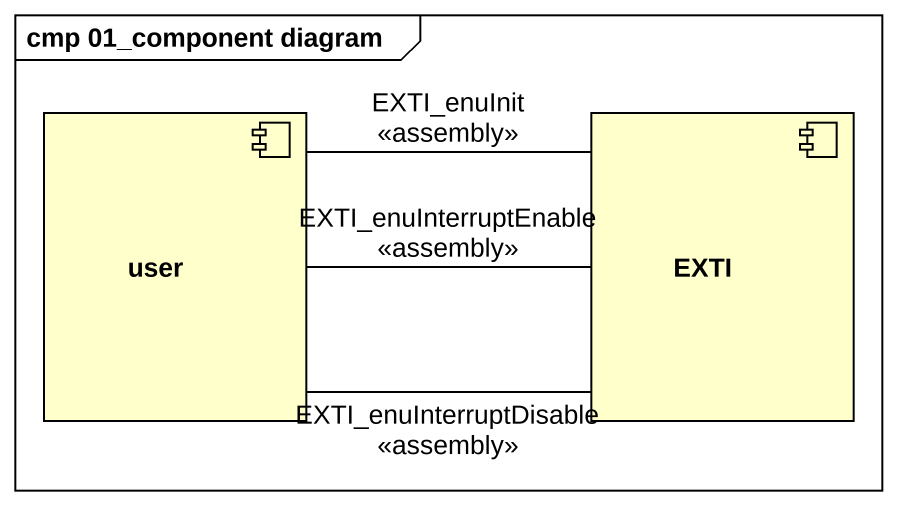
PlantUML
@startuml
mainframe cmp 01_component diagram
component user
component EXTI
user -right- EXTI : EXTI_enuInit\n<<assembly>>
user -right- EXTI : EXTI_enuInterruptEnable\n<<assembly>>
user -right- EXTI : EXTI_enuInterruptDisable\n<<assembly>>
@enduml
